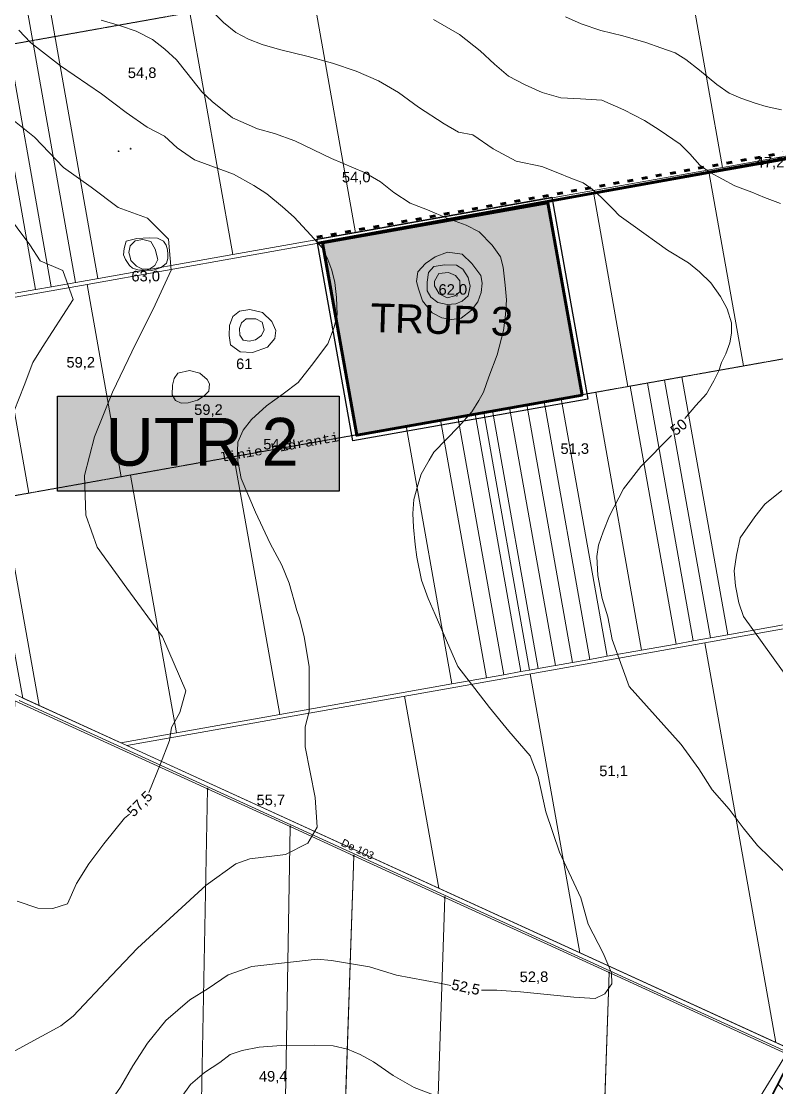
# Model space of a CAD drawing. Header units: metres. Extents: x 783184 to 1587399, y 282652 to 580595.
# Drawn here: x 785468 to 786258, y 288295 to 289409 of the extents above; entities that cross this region are included whole.
import ezdxf

# ---------------------------------------------------------------- set-up
doc = ezdxf.new("R2010")
doc.units = ezdxf.units.M
doc.header["$LTSCALE"] = 0.5
doc.linetypes.add('ACAD_ISO03W100', pattern=[30, 12, -18])
doc.linetypes.add('CACHE', pattern=[0.375, 0.25, -0.125])
doc.layers.get('0').update_dxf_attribs({"linetype": 'CONTINUOUS'})
doc.layers.add('cote de nivel', color=1, linetype='CONTINUOUS', lineweight=211)
for name, color, linetype in [('curbe  de nivelI', 7, 'CONTINUOUS'), ('Limita intravilan existent', 1, 'CONTINUOUS'), ('locuinte si functiuni complementare', 51, 'CONTINUOUS'), ('natura 2000', 7, 'CONTINUOUS'), ('proprietati extravilan', 7, 'CONTINUOUS'), ('strazi', 7, 'CONTINUOUS'), ('trupuri', 18, 'CONTINUOUS'), ('UTR-uri', 7, 'CONTINUOUS')]:
    doc.layers.add(name, color=color, linetype=linetype)
doc.styles.add('arial', font='arial.ttf')
doc.styles.add('COURIER', font='cour.ttf')
doc.styles.get("Standard").update_dxf_attribs({"font": 'arial.ttf'})
doc.styles.add('WMF-Arial0', font='arial.ttf')

# ---------------------------------------------------------------- blocks, each defined once
blk = doc.blocks.new('Pom')
at = {"color": 92, "linetype": 'Continuous', "ltscale": 0.3, "true_color": 0x00e000}
for points in [[(-251, 114), (-194, 105), (-124, 32), (-56, -9), (56, 9), (106, 57), (218, 105), (271, 115)], [(-22, -275), (-33, -219), (11, -129), (27, -51), (-28, 49), (-90, 80), (-173, 169), (-200, 215)], [(64, 257), (66, 210), (8, 128), (-19, 54), (19, -54), (76, -94), (144, -195), (133, -261)]]:
    blk.add_lwpolyline(points, dxfattribs=at)
blk.add_open_spline([(-54, -294), (-51, -291), (-45, -285), (-29, -279), (-22, -295), (-35, -323), (20, -299), (3, -282), (0, -272), (-10, -266), (-11, -253), (-1, -243), (6, -252), (16, -260), (2, -266), (16, -273), (16, -282), (25, -288), (17, -294), (19, -301), (15, -315), (30, -309), (36, -310), (38, -309), (38, -309), (38, -309), (38, -309), (70, -295), (82, -244), (134, -292), (124, -275), (165, -286), (138, -255), (218, -234), (184, -226), (176, -214), (160, -226), (154, -207), (163, -199), (174, -191), (186, -199), (197, -224), (197, -212), (205, -226), (206, -235), (233, -229), (220, -224), (226, -217), (209, -204), (205, -189), (183, -147), (224, -220), (236, -207), (239, -203), (261, -205), (240, -203), (242, -201), (246, -195), (248, -171), (224, -186), (224, -169), (235, -164), (248, -164), (257, -181), (260, -176), (268, -164), (258, -145), (274, -111), (297, -136), (325, -86), (294, -87), (287, -50), (323, -74), (346, 1), (313, -12), (313, -10), (314, -2), (299, 16), (289, -2), (278, -6), (267, 2), (295, 8), (302, 29), (325, 2), (291, 52), (309, 48), (307, 59), (278, 60), (288, 83), (330, 79), (296, 181), (261, 148), (248, 183), (233, 173), (225, 165), (231, 150), (224, 137), (219, 127), (213, 120), (207, 117), (199, 121), (195, 129), (187, 134), (183, 142), (183, 155), (194, 163), (205, 172), (220, 178), (224, 191), (241, 196), (229, 210), (177, 209), (212, 226), (198, 239), (147, 235), (176, 254), (173, 256), (173, 256), (151, 271), (129, 288), (81, 277), (106, 314), (29, 264), (54, 302), (27, 306), (-8, 347), (-19, 315), (-17, 302), (-15, 288), (-2, 272), (-14, 266), (-27, 266), (-23, 280), (-29, 291), (-23, 308), (-55, 316), (-41, 286), (-107, 317), (-86, 292), (-93, 290), (-95, 273), (-81, 268), (-73, 254), (-64, 244), (-57, 230), (-67, 219), (-74, 236), (-86, 240), (-91, 251), (-96, 260), (-105, 268), (-104, 286), (-115, 282), (-137, 289), (-115, 261), (-217, 283), (-119, 234), (-159, 232), (-175, 228), (-189, 260), (-207, 212), (-214, 191), (-218, 180), (-233, 168), (-243, 184), (-254, 178), (-270, 165), (-255, 163), (-262, 153), (-251, 122), (-284, 148), (-289, 107), (-302, 81), (-280, 70), (-260, 75), (-243, 88), (-229, 75), (-215, 70), (-223, 54), (-237, 58), (-251, 58), (-265, 50), (-279, 60), (-304, 72), (-322, 22), (-289, 26), (-270, -30), (-303, -16), (-303, -20), (-302, -47), (-239, -93), (-316, -102), (-222, -148), (-292, -167), (-196, -240), (-194, -194), (-175, -190), (-171, -208), (-172, -225), (-196, -236), (-191, -241), (-170, -258), (-115, -307), (-116, -258), (-102, -266), (-93, -271), (-93, -284), (-105, -301), (-70, -304), (-58, -296), (-54, -294)], degree=3, knots=[0, 0, 0, 0, 178.5211524, 362.21919421, 533.02717958, 736.66621823, 1270.56428216, 1417.79168682, 1545.66147989, 1699.13168977, 1860.20154349, 1997.10325036, 2118.66704419, 2262.02490187, 2344.16589974, 2522.70951161, 2590.34537186, 2725.90341086, 2812.48478341, 2882.29481433, 3028.18055148, 3206.17933221, 3293.67656337, 3293.67671353, 3293.67683613, 3293.67702168, 3293.67715768, 3293.67728029, 4428.49709856, 4637.75338867, 4671.68055504, 5044.76568912, 5129.65435614, 5927.85814334, 6084.71615774, 6247.88637059, 6420.32372534, 6612.60863466, 6752.21740184, 6899.41681547, 7091.35101034, 7347.54452278, 7366.90610096, 7468.27767261, 7659.03452035, 7849.65018848, 7918.46502153, 7918.46530906, 8224.26708987, 8418.88180822, 8683.2680687, 9400.34935669, 9400.349418, 9400.3496632, 9584.23024893, 9701.1960861, 9701.1961474, 9701.19646593, 9982.50115068, 10186.88538483, 10316.77328609, 10448.65689272, 10619.25067081, 10839.5866161, 10839.58689702, 10839.58717794, 11421.000734, 11672.23591734, 11859.00936916, 12417.19155653, 12542.1969831, 12912.15439287, 13084.15155017, 13778.53011143, 13863.80126527, 13863.80166255, 13863.80189997, 14169.94796102, 14391.88270387, 14531.73963291, 14540.20525485, 14914.18535715, 15063.73336196, 15222.00181406, 15644.90101011, 15671.53415826, 15671.53441834, 16112.38566443, 16251.99438002, 16423.82553702, 17515.48990696, 17610.05890731, 18087.62913981, 18165.07483285, 18261.87692782, 18533.63388693, 18674.5795254, 18865.25534204, 18953.55250539, 19028.04108547, 19116.36605348, 19286.52557582, 19364.95456773, 19473.46900518, 19644.2490137, 19812.36197923, 20018.17355018, 20219.56907519, 20403.23702942, 20591.58229681, 20591.58244697, 21158.98790929, 21334.46786937, 21334.46793067, 21937.62274617, 22057.66145515, 22057.66151645, 22057.66157776, 22057.66163906, 23125.94656701, 23270.0812403, 23464.85935535, 24043.52649731, 24246.00743274, 24246.00761665, 25149.50053727, 25292.29701888, 25418.17377703, 25661.12977688, 25907.28998393, 25996.4380508, 26139.79579138, 26281.81769116, 26441.02241246, 26624.90759825, 26920.47298051, 27016.78558633, 27570.17696872, 27666.83743522, 27666.83749652, 27877.61233392, 28081.46667307, 28210.217947, 28490.05276349, 28673.7508053, 28745.14887827, 28955.87971316, 29120.6678598, 29275.59135058, 29391.78406164, 29566.07325224, 29774.64513275, 29774.64535377, 30075.3234627, 30170.24718366, 30787.57397796, 31403.8957521, 31661.07287339, 31878.10211329, 32045.38989698, 32709.63598456, 32852.43246616, 33000.63649474, 33225.26422661, 33391.70446168, 33552.52162037, 33733.1264704, 33825.95549271, 33825.95561531, 34239.16830516, 34395.0245709, 34994.20617582, 35166.72346565, 35495.84452261, 35661.28807321, 36023.84561045, 36162.42278818, 36363.31379676, 36511.51777674, 36686.8736836, 36874.22176707, 37076.3801181, 37251.53806193, 37518.7138711, 38058.9272479, 38144.69274279, 38731.61773175, 38883.45831428, 38883.45852663, 38883.45872049, 39970.30898642, 40184.55489928, 41060.40542837, 41246.9914549, 42324.27343912, 42533.68689897, 42723.60885631, 42860.5372277, 43167.39072448, 43435.93096438, 43435.93102569, 43435.93108699, 44516.26687404, 44653.16858091, 44768.72004459, 44987.99903294, 45081.66113971, 45242.28126987, 45668.62031168, 45839.3124412, 45839.3124412, 45839.3124412, 45839.3124412], dxfattribs=at)

msp = doc.modelspace()

# ---------------------------------------------------------------- hatches: boundary and pattern name
at = {"layer": 'locuinte si functiuni complementare', "linetype": 'ByBlock', "lineweight": 30}
msp.add_hatch(color=51, dxfattribs=at).paths.add_polyline_path([(786018.25195, 289219.20637), (785783.01, 289177.366), (785818.64983, 288976.98559), (786053.89172, 289018.82581)])
at = {"layer": 'natura 2000', "lineweight": 25}
h = msp.add_hatch(dxfattribs=at)
h.set_pattern_fill('ANSI31', color=102, scale=10, angle=270, style=0)
h.set_pattern_definition([(315, (-16318.97, 0), (22.4506403, 22.4506403), [])])
h.paths.add_polyline_path([(787971.43976, 288224.93342), (787870.92594, 288237.44902), (787213.7892, 288101.85379), (786745.7958, 288206.64708), (786668.5349, 288218.38109), (786498.29379, 288265.38152), (786271.2923, 288323.04197), (786109.98482, 288008.90651), (786011.07464, 287649.67488), (784573.20977, 287759.96478), (783793.2636, 287674.8226), (783780.5041, 287539.58085), (783769.1915, 287420.7999), (783768.915, 287417.899), (783780.65865, 287417.08065), (784006.42075, 287399.88895), (784362.46725, 287372.79145), (784558.6099, 287357.8604), (784574.4166, 287314.6681), (784602.445, 287324.9255), (784608.837, 287292.78015), (784608.84, 287292.78), (784608.8385, 287292.77485), (784592.87005, 287235.34995), (784580.298, 287223.97965), (784537.63005, 287185.39), (784483.5, 287003.05), (784483.5044, 287002.6695), (784485.3, 286847.16), (784484.345, 286785.385), (784484.30705, 286782.92885), (784483.50035, 286730.74895), (784484.498, 286730.646), (784554.7285, 286727.893), (784624.959, 286725.14), (784607.348, 286536.688), (784594.68615, 286401.19575), (784630.1358, 286397.88295), (784732.8065, 286395.36555), (784881.1041, 286396.043), (785013.64045, 286398.0754), (785223.25535, 286397.2804), (785233.0977, 286397.2431), (785200.69495, 286316.8048), (785196.46505, 286306.30425), (785193.71015, 286296.7813), (785191.49905, 286284.20395), (785189.896, 286275.08545), (785195.1148, 286222.43885), (785216.92325, 286002.43975), (785226.00625, 285976.94425), (785237.41215, 285703.27295), (785215.48915, 285617.32065), (785213.1045, 285607.9712), (785213.62695, 285590.8152), (785219.04425, 285561.0071), (785224.6066, 285541.89315), (785228.0891, 285520.21455), (785228.66955, 285497.37455), (785225.9609, 285482.85765), (785217.2546, 285450.72685), (785208.7093, 285416.6519), (785256.1124, 285441.0508), (785305.5644, 285475.9564), (785345.4739, 285511.5708), (785379.334, 285544.5834), (785390.613, 285563.9601), (785403.5704, 285577.788), (785410.82955, 285575.2514), (785414.84, 285573.85), (785407.86, 285549.01), (785388.38, 285456.01), (785388.79, 285403.76), (785387.57, 285378.24), (785371.76, 285320.73), (785378.59, 285277.93), (785378.58445, 285277.8797), (785378.3169, 285275.45), (785374.13, 285237.43), (785364.02515, 285226.0708), (785361.16, 285222.85), (785318.61, 285165.73), (785250.92, 285102.55), (785218.20625, 285061.69895), (785211.12, 285052.85), (785200.18, 285017.21), (785195.72, 284956.45), (785205.04, 284911.08), (785231.39, 284849.51), (785267.46, 284830.88), (785310.6246, 284829.19255), (785323.48, 284828.69), (785361.17, 284827.47), (785383.88495, 284821.41885), (785388.16, 284820.28), (785396.89935, 284820.41775), (785406.548, 284820.56985), (785408.46, 284820.6), (785415.70655, 284824.73285), (785417.49, 284825.75), (785418.9786, 284826.5143), (785419.67885, 284826.8738), (785429.41, 284831.87), (785436.82, 284841.53), (785435.86, 284851.84), (785438.11, 284861.18), (785446.39, 284882.62), (785452.23, 284892.36), (785451.78, 284898.3), (785455.43, 284903.1), (785460.02, 284901.2), (785474.44, 284914.21), (785509.33, 284968.6), (785528.4, 284993.71), (785569.75, 285021.14), (785611.64, 285052.79), (785635.72, 285080.8), (785667.93, 285124.66), (785703.07, 285188.14), (785717.25, 285229.34), (785726.81, 285264.28), (785733.41, 285299.87), (785737.37, 285329.54), (785742.01, 285340.32), (785772.19, 285490.5), (785776.91, 285515.4), (785792.98, 285550.42), (785811.6, 285578.99), (785828.12, 285590.78), (785847.01, 285597.86), (785862.74, 285605.72), (785879.26, 285618.3), (785893.16, 285635.34), (785931.19, 285678.58), (785956.78083, 285703.42513), (785956.78083, 285728.90117), (785956.3378, 285755.94243), (785956.3378, 285782.30233), (785956.3378, 285808.97887), (785956.3378, 285835.46943), (785956.3378, 285861.50708), (785956.3378, 285914.69261), (785956.3378, 285940.92265), (785956.3378, 285968.12263), (785956.3378, 285994.48253), (785956.3378, 286020.92018), (785956.3378, 286047.80193), (785963.27309, 286067.28888), (785974.08936, 286082.32491), (785987.60423, 286095.56781), (786001.01528, 286108.70898), (786027.81541, 286134.96979), (786054.71665, 286161.32969), (786067.51777, 286174.84878), (786107.77153, 286214.21061), (786121.23046, 286227.37132), (786134.67762, 286240.32304), (786161.083, 286266.80456), (786174.31856, 286280.0783), (786187.84949, 286293.12759), (786214.40554, 286319.63177), (786224.95285, 286335.71719), (786231.02291, 286356.15679), (786237.11644, 286376.67542), (786248.21808, 286392.16558), (786259.15727, 286407.65014), (786277.77382, 286415.59803), (786301.12343, 286418.65695), (786322.03268, 286424.44291), (786340.3871, 286432.47818), (786357.52504, 286441.83528), (786374.40824, 286451.62125), (786389.37901, 286463.18597), (786403.27913, 286475.28215), (786427.11977, 286477.94908), (786474.44846, 286457.50181), (786524.02923, 286434.19361), (786706.25735, 286278.36607), (786742.29058, 286268.9264), (786766.19398, 286271.53321), (786798.71988, 286265.50837), (786823.53519, 286267.44264), (786841.52227, 286276.05746), (786859.36906, 286284.49112), (786872.63232, 286297.67347), (786884.45572, 286312.62977), (786894.31195, 286329.16478), (786904.03403, 286346.26342), (786913.5149, 286362.93783), (786927.81559, 286375.33193), (786941.95753, 286387.58843), (786957.92419, 286398.57433), (786975.21451, 286407.14226), (787010.90028, 286424.82576), (787046.11241, 286442.27456), (787081.81891, 286459.96834), (787098.49351, 286469.84809), (787113.98669, 286480.87093), (787129.95983, 286491.67653), (787145.49362, 286502.61119), (787161.26924, 286513.26609), (787177.72048, 286522.90135), (787197.49261, 286530.02359), (787240.97615, 286538.60395), (787285.92171, 286546.79151), (787305.52514, 286550.69377), (787330.7805, 286555.51135), (787350.31266, 286559.2372), (787416.66402, 286576.06845), (787436.82011, 286582.17986), (787454.33278, 286591.20912), (787470.33914, 286601.9578), (787481.51931, 286616.74638), (787489.93775, 286635.57301), (787498.15968, 286653.96017), (787510.66978, 286667.71246), (787526.85744, 286678.1364), (787546.57937, 286683.3561), (787610.39065, 286700.2447), (787631.22236, 286705.75812), (787649.37374, 286714.38417), (787662.00567, 286728.22704), (787682.9223, 286733.97774), (787706.82755, 286736.07874), (787732.42739, 286737.22583), (787759.12743, 286736.78575), (787791.70686, 286731.06151), (787826.29374, 286723.00708), (787848.917, 286726.97654), (787871.495, 286730.93806), (787895.49624, 286733.27313), (787943.61131, 286738.37132), (787967.69562, 286740.78174), (787993.35049, 286741.62293), (788016.23711, 286745.34126), (788038.96278, 286749.03344), (788044.75727, 286769.87912), (788064.47956, 286802.39051), (788074.53822, 286819.5889), (788084.15385, 286836.57005), (788093.20462, 286854.19408), (788100.63586, 286871.92265), (788114.84694, 286912.07458), (788121.66939, 286931.35073), (788128.68591, 286951.17517), (788137.48931, 286969.09499), (788148.82723, 286983.94227), (788161.31334, 286997.96471), (788175.32052, 287010.43203), (788189.8095, 287022.49615), (788205.96177, 287032.58543), (788238.3399, 287053.49711), (788254.55899, 287063.97234), (788270.44863, 287074.23479), (788302.81393, 287095.13818), (788335.17185, 287115.7554), (788351.26312, 287126.28365), (788382.16458, 287148.18744), (788396.86215, 287160.14093), (788423.3427, 287184.51357), (788461.23833, 287218.36213), (788508.4655, 287260.54567), (788536.65892, 287285.61979), (788578.13036, 287323.11876), (788609.15167, 287355.91481), (788641.9103, 287390.78685), (788691.41169, 287443.48179), (788742.76374, 287497.64556), (788763.39694, 287520.10218), (788821.52637, 287583.36866), (788847.57663, 287610.50772), (788859.58648, 287625.11131), (788868.85138, 287642.63835), (788876.44383, 287661.67802), (788881.41132, 287683.01026), (788886.25144, 287704.84832), (788888.78411, 287729.13127), (788881.18611, 287763.14728), (788867.95292, 287803.00873), (788854.82758, 287842.4931), (788841.75815, 287881.80931), (788844.99438, 287905.23388), (788850.66493, 287926.33753), (788861.83486, 287967.90784), (788868.796, 287986.79039), (788881.22857, 288001.2016), (788894.04054, 288011.2727), (788912.89056, 288022.18274), (788963.11557, 288051.25206), (788981.64049, 288060.41576), (789001.90114, 288065.66247), (789044.22543, 288076.62278), (789117.57115, 288082.8336), (789139.35354, 288088.32217), (789155.20484, 288098.81675), (789167.97153, 288112.68528), (789189.38841, 288143.82113), (789200.38113, 288159.68163), (789209.74941, 288176.70286), (789215.69895, 288194.34774), (789241.70121, 288276.75168), (789259.43824, 288331.20955), (789266.84965, 288348.10568), (789293.9974, 288409.99567), (789334.69908, 288502.78517), (789343.0373, 288521.07855), (789345.47951, 288544.65769), (789343.94736, 288573.11858), (789340.92367, 288602.59511), (789334.69169, 288635.23477), (789300.7204, 288722.12047), (789282.62625, 288765.99378), (789266.12887, 288809.0695), (789257.61158, 288842.26627), (789242.44514, 288960.85696), (789248.39, 288981.24), (789249.84, 289022.44), (789258.51, 289043.39), (789288.16, 289086.03), (789324.63, 289131.46), (789338.05, 289159.74), (789338.78, 289187.2), (789338.78, 289215.8), (789346.01, 289235.31), (789348.9, 289272.17), (789349.62, 289325.64), (789353.96, 289379.12), (789365.53, 289410.2), (789384.33, 289451.39), (789411.26, 289495.94), (789426.56, 289530.45), (789438.93, 289570.99), (789447.67, 289608.22), (789451.12, 289633.35), (789453.96, 289652), (789458.41, 289674.33), (789467.61, 289673.16), (789468.38, 289676.19), (789472.25, 289681.02), (789483.63, 289690.82), (789487.89, 289696.87), (789488.25, 289702.94), (789482.17, 289706.6), (789473.31, 289707.12), (789463.92, 289707.15), (789460.79, 289710.88), (789460.26, 289717.51), (789461.44, 289720.77), (789470.72, 289723.65), (789471.06, 289724.51), (789473.75, 289725.78), (789482.58, 289726.68), (789488.95, 289726.49), (789496.75, 289722.19), (789500.8, 289719.25), (789505.65, 289718.41), (789515.64, 289720.83), (789516.63, 289720.7), (789534.84, 289735.95), (789543.72, 289750.86), (789540.73, 289755.73), (789535.24, 289755.66), (789535.48, 289754.66), (789522.63, 289747.46), (789492.61, 289742.46), (789469.3, 289741.52), (789462.82, 289743.79), (789460.6, 289755.95), (789450.84, 289764.24), (789448.8, 289774.39), (789439.25, 289779.43), (789430.34, 289795), (789396.71, 289809.2), (789376.52, 289825.47), (789372.34, 289833.53), (789355.21, 289822.2), (789320.69, 289828.18), (789296.6, 289846.08), (789293.93, 289856.98), (789292.43, 289869.42), (789276.19, 289876.29), (789263.78, 289895.05), (789235.96, 289913.44), (789219.8, 289924.31), (789203.69, 289932.82), (789186.46, 289936.91), (789175.08, 289941.15), (789173.81, 289942.9), (789160.91, 289937.4), (789141.66, 289936.99), (789126.26, 289936.57), (789109.68, 289939.8), (789094.84, 289943.2), (789084.64, 289945.82), (789066.27, 289954.56), (789050.77, 289965.72), (789041.68, 289975.98), (789036.07, 289979.91), (789029.88, 289976.69), (789020.18, 289957.13), (789007.67, 289953.41), (788900.7, 289945.68), (788859.56, 289956.44), (788830.83, 289994.37), (788793.71, 290126.62), (788790.4, 290164.02), (788800.11, 290196.77), (788805.04, 290221.59), (788839, 290276.8), (788859.23, 290289.33), (788914.71, 290308.84), (788973.8, 290331.43), (789000.75, 290362.64), (789064.26, 290397.54), (789095.38, 290406.98), (789132.87, 290417.78), (789138.77, 290419.11), (789183.55, 290449.82), (789232.56, 290499.74), (789268.53, 290536.85), (789306.84, 290565.04), (789369.51, 290588.01), (789431.29, 290603.77), (789530.64, 290550.26), (789597.65, 290543.65), (789650.72, 290553.8), (789700.08, 290579.99), (789754.65, 290609.82), (789831.65, 290647.92), (789854.07, 290659.01), (789966.07, 290708.13), (789960.43, 290754.62), (789960.252, 290756.0861), (789730.27013, 290676.47043), (789635.76216, 290643.04491), (789539.67632, 290611.93699), (789482.13147, 290617.67015), (789416.60672, 290655.49288), (789371.40425, 290664.30841), (789305.64115, 290645.53751), (789226.38223, 290578.42344), (789150.94005, 290519.68364), (789049.11963, 290431.03086), (788949.89844, 290381.90644), (788843.68474, 290325.43199), (788766.42921, 290229.51185), (788757.06076, 290219.51855), (788756.46884, 290206.50765), (788735.1377, 290120.46199), (788784.89914, 289956.90062), (788795.18124, 289944.49775), (788795.92956, 289941.87846), (788804.2548, 289933.55322), (788863.72574, 289861.8179), (789135.24938, 289791.03919), (789203.63213, 289767.83208), (789152.75162, 289506.01901), (789066.6784, 289341.85856), (789020.74981, 289236.32196), (789053.31392, 288671.30223), (789043.5697, 288545.96977), (789113.16993, 288345.16866), (789096.35912, 288232.00216), (788999.37787, 288137.70606), (788906.84108, 288099.87546), (788715.85576, 288135.97036), (788454.15005, 288166.93943)])
at = {"layer": 'UTR-uri', "lineweight": 30}
msp.add_hatch(color=255, dxfattribs=at).paths.add_polyline_path([(785800.43913, 288917.99668), (785800.43913, 289017.49877), (785506.12675, 289017.49877), (785506.12675, 288917.99668)])

# ---------------------------------------------------------------- linework, layer by layer
at = {"layer": 'curbe  de nivelI', "color": 21, "lineweight": 5}
for points in [[(785664.74099, 289422.40749), (785679.42335, 289407.48415), (785692.61258, 289397.28655), (785705.55295, 289390.32232), (785719.98645, 289384.60174), (785738.1528, 289379.37854), (785768.01523, 289372.1656), (785793.39826, 289364.95267), (785818.28365, 289356.74484), (785841.35356, 289346.64911), (785862.25725, 289334.46172), (785883.4098, 289319.28967), (785910.28597, 289301.87913), (785924.96833, 289292.92516), (785939.89955, 289290.18921), (785961.30095, 289275.51462), (785985.43977, 289262.82977), (786012.19136, 289257.28244), (786028.86456, 289250.56697), (786042.30265, 289245.09506), (786055.49188, 289240.12061), (786064.69947, 289233.65385), (786074.40472, 289224.69985), (786086.59859, 289212.76122), (786092.81992, 289206.04571), (786107.75114, 289195.59939), (786143.58605, 289169.73227), (786165.23631, 289156.55003), (786176.9324, 289147.09857), (786188.76522, 289135.7298), (786198.96824, 289121.30392), (786205.68728, 289108.37036), (786210.16663, 289093.94449), (786210.41548, 289083.00074), (786208.67349, 289073.05185), (786204.44301, 289061.61065), (786199.71481, 289052.65664), (786196.9774, 289043.70264), (786192.00034, 289033.50503), (786184.25652, 289019.9394), (786173.05808, 289007.75201), (786161.61084, 288994.07231)], [(785551.71058, 289410.18201), (785571.99359, 289404.05317), (785588.26716, 289398.63151), (785605.2483, 289389.67398), (785618.33635, 289379.83616), (785630.60054, 289368.52139), (785641.21374, 289354.84936), (785656.77975, 289335.04854), (785667.86463, 289324.91239), (785689.09108, 289308.17595), (785715.27029, 289296.62544), (785732.72311, 289291.67527), (785754.18537, 289283.89636), (785792.5432, 289265.6298), (785826.74134, 289251.01491), (785843.72248, 289241.35021), (785857.63755, 289230.03543), (785874.61869, 289218.95638), (785892.77907, 289211.88464), (785913.88011, 289203.05289), (785933.21975, 289195.98115), (785946.66313, 289188.90942), (785960.34239, 289175.00167), (785968.83296, 289162.97976), (785971.89896, 289152.13643), (785974.02165, 289133.27847), (785975.2009, 289117.95641), (785974.25746, 289102.16287), (785972.13483, 289085.89787), (785965.52048, 289060.52211), (785956.7941, 289037.42114), (785951.13372, 289021.6276), (785946.18084, 289012.6701), (785938.86953, 289001.1196), (785925.42614, 288985.79751), (785899.22871, 288958.8047), (785894.2759, 288950.55434), (785886.25702, 288935.7037), (785882.71927, 288924.38896), (785878.47401, 288909.53831), (785877.29476, 288894.92339), (785878.23814, 288880.54423), (785879.88908, 288862.39345), (785881.52864, 288849.27244), (785886.48146, 288825.22854), (785893.32109, 288805.89917), (785900.6324, 288789.39845), (785924.34014, 288734.87572), (785957.56424, 288692.18164)], [(785899.08121, 289410.63145), (785926.28889, 289394.88793), (785947.56982, 289377.87033), (785962.84434, 289364.03513), (785977.16417, 289351.63116), (785994.8253, 289342.56669), (786012.48648, 289334.45641), (786032.05693, 289328.7315), (786052.58201, 289327.77735), (786075.01647, 289326.34613), (786097.92822, 289316.32752), (786119.40799, 289305.35478), (786134.68251, 289295.33618), (786156.63962, 289280.54681), (786166.66346, 289270.52824), (786177.1647, 289258.60132), (786188.14323, 289250.96813), (786213.91899, 289237.13293), (786231.58012, 289230.45384), (786244.94531, 289224.72892), (786261.65181, 289218.52695)], [(786036.74862, 289413.53538), (786053.33191, 289406.14406), (786073.66298, 289399.10405), (786096.7451, 289393.72856), (786120.72367, 289386.78514), (786136.63465, 289381.18568), (786151.42515, 289375.81015), (786162.63008, 289369.09074), (786176.97242, 289357.89174), (786195.12435, 289342.66107), (786207.89798, 289333.92588), (786220.22339, 289328.55034), (786235.0139, 289323.17481), (786246.44291, 289319.81511), (786262.57804, 289316.45541)], [(785465.80453, 289399.59056), (785477.92575, 289386.83812), (785509.18568, 289362.28973), (785552.03679, 289333.18861), (785577.87406, 289313.74118), (785599.88364, 289298.43829), (785618.06546, 289288.87397), (785631.14357, 289276.75917), (785649.3254, 289264.00676), (785670.05902, 289256.3553), (785690.15469, 289249.34145), (785711.20731, 289237.22665), (785724.92343, 289228.61879), (785741.19135, 289215.22874), (785753.51562, 289204.14154), (785770.74049, 289185.33171), (785782.54271, 289172.26048), (785788.60331, 289160.14568), (785792.75007, 289148.98731), (785795.93982, 289135.91608), (785797.53472, 289120.29437), (785798.17267, 289102.7598), (785795.30187, 289089.36974), (785788.60331, 289071.83517), (785771.37844, 289049.19965), (785757.66233, 289031.66504), (785741.88313, 289019.69127), (785724.33925, 289007.25764), (785708.70929, 288992.91116), (785700.09688, 288981.75279), (785694.67422, 288969.3192), (785694.35522, 288959.75488), (785694.67422, 288949.87177), (785698.18298, 288931.38072), (785713.17499, 288896.31158), (785728.48601, 288863.47409), (785740.3738, 288840.92662), (785748.34831, 288822.11679), (785756.32277, 288793.42385), (785758.84503, 288785.40518)], [(785445.22673, 289317.19572), (785482.27636, 289287.90331), (785512.485, 289256.06654)], [(785460.98386, 289002.0064), (785471.16199, 289028.30658), (785480.34708, 289052.62182), (785490.02868, 289068.00493), (785522.42464, 289118.24245), (785511.63934, 289148.67897), (785488.16545, 289158.82447), (785477.38016, 289175.31089), (785396.47134, 289283.14442)], [(785512.485, 289256.06654), (785541.40038, 289235.66648), (785569.46533, 289214.41639), (785600.08163, 289203.36635), (785622.19344, 289181.26624), (785624.7448, 289148.96614), (785606.03482, 289108.16597), (785587.81564, 289072.45621), (785563.70701, 289021.58708), (785544.95583, 288974.73397), (785534.24089, 288934.57414), (785535.58026, 288893.07567), (785547.63458, 288859.60915), (785578.44007, 288816.77202), (785615.94239, 288765.90289), (785640.05101, 288709.67915), (785634.00624, 288687.04581), (785625.24956, 288671.38426)], [(785575.77092, 289171.42617), (785577.80669, 289179.25215), (785589.08189, 289182.0695), (785601.92306, 289182.53907), (785610.53604, 289182.38254), (785616.9566, 289179.25215), (785619.77538, 289175.02612), (785621.18479, 289170.33053), (785621.34139, 289165.79147), (785621.34139, 289161.25238), (785619.93198, 289156.40028), (785614.45103, 289151.70468), (785608.34362, 289149.5134), (785604.74184, 289148.7308), (785597.06847, 289148.88733), (785590.17805, 289149.35687), (785584.5405, 289151.07858), (785581.25192, 289153.89596), (785577.33688, 289160.15674), (785575.14451, 289164.85233), (785575.77092, 289171.42617)], [(785582.1421, 289162.4933), (785580.77262, 289167.51207), (785582.1421, 289174.17338), (785587.43732, 289179.48769), (785595.38017, 289180.9477), (785603.68821, 289178.7577), (785608.07045, 289170.81888), (785610.8094, 289160.23382), (785607.70527, 289153.84629), (785602.59262, 289150.37874), (785595.1063, 289149.92248), (785588.53287, 289153.02502), (785582.87246, 289159.1388), (785582.1421, 289162.4933)], [(785881.22359, 289136.91884), (785882.48617, 289147.19443), (785890.78298, 289155.84755), (785900.70306, 289162.69794), (785913.50901, 289167.74561), (785928.84008, 289165.58232), (785938.94056, 289155.84755), (785948.31955, 289143.22842), (785949.76248, 289135.47665), (785948.86065, 289125.56159), (785945.25334, 289115.82681), (785938.76021, 289106.99342), (785927.75789, 289098.70083), (785918.19855, 289097.25864), (785907.55698, 289099.06139), (785897.63685, 289104.4696), (785887.53641, 289116.90847), (785883.38801, 289129.34735), (785881.22359, 289136.91884)], [(785892.22591, 289136.55828), (785893.84919, 289146.65361), (785899.26018, 289152.78291), (785910.98389, 289154.58564), (785922.88805, 289154.2251), (785929.74192, 289150.07881), (785935.33325, 289141.42566), (785937.13688, 289132.05145), (785935.33325, 289121.95611), (785928.84008, 289116.54791), (785922.16656, 289113.84381), (785913.14831, 289113.12271), (785903.40858, 289115.10572), (785896.19396, 289120.6942), (785892.40626, 289127.36434), (785892.22591, 289136.55828)], [(785899.98162, 289137.27937), (785904.49076, 289145.57196), (785914.5912, 289146.65361), (785921.80586, 289143.40867), (785926.49536, 289137.82019), (785926.31496, 289126.28269), (785921.26472, 289121.95611), (785913.14831, 289120.15339), (785905.03186, 289124.1194), (785900.16197, 289132.41198), (785899.98162, 289137.27937)], [(785685.79246, 289091.07333), (785689.27083, 289100.48059), (785696.22758, 289106.20677), (785707.07193, 289107.84282), (785720.37157, 289104.57072), (785729.98822, 289095.36796), (785734.28506, 289085.96069), (785733.26198, 289077.57593), (785725.69144, 289068.37319), (785709.73184, 289062.85151), (785697.04599, 289063.66955), (785687.02011, 289070.82725), (785685.38323, 289080.64353), (785685.79246, 289091.07333)], [(785696.7842, 289081.17772), (785696.31204, 289087.94219), (785698.35815, 289094.07741), (785703.39474, 289098.01023), (785713.46794, 289098.01023), (785720.07848, 289094.70665), (785721.96718, 289086.52636), (785719.1341, 289080.70577), (785712.83837, 289076.301), (785706.38523, 289074.72786), (785700.24685, 289075.67173), (785696.7842, 289081.17772)], [(785626.08089, 289018.81622), (785626.22535, 289028.92415), (785628.10353, 289035.71088), (785631.71532, 289041.19803), (785644.13994, 289044.08599), (785654.8309, 289041.19803), (785662.48789, 289034.70009), (785665.08841, 289030.22373), (785664.22155, 289022.715), (785659.45397, 289017.51664), (785652.37485, 289013.3291), (785642.55075, 289010.2967), (785635.47159, 289010.15232), (785629.40374, 289012.8959), (785626.08089, 289018.81622)], [(786147.67505, 288976.41302), (786115.54665, 288943.94718), (786097.38037, 288920.56734), (786082.69801, 288892.21302), (786076.22776, 288875.79736), (786071.25071, 288861.6202), (786069.50872, 288849.93028), (786070.50414, 288830.0325), (786075.23919, 288806.01679), (786081.21166, 288786.86522)], [(786262.77866, 288918.94597), (786245.11747, 288904.63369), (786234.61629, 288891.27558), (786219.34177, 288869.33006), (786215.52312, 288851.20117), (786213.13652, 288834.9806), (786214.56849, 288819.23709), (786217.90979, 288801.58529), (786222.68307, 288787.273)], [(785437.92377, 288335.15148), (785447.56048, 288332.35513), (785462.32645, 288334.064), (785489.90149, 288348.95466), (785509.68529, 288359.63802), (785522.54201, 288369.7718), (785562.70881, 288412.24471), (785589.73899, 288440.82677), (785661.37819, 288506.76653), (785692.35753, 288528.99679), (785707.05287, 288534.1574), (785744.38705, 288538.52407), (785767.82015, 288550.43313), (785777.35229, 288567.10583), (785775.36639, 288598.06946), (785765.04123, 288651.07873), (785765.04123, 288672.1181), (785769.01292, 288687.99689), (785769.01292, 288734.56087), (785763.84971, 288766.3184), (785758.84503, 288785.40518)], [(786157.76909, 288653.47869), (786103.22636, 288714.21867), (786085.67022, 288763.35091), (786081.21166, 288786.86522)], [(786222.68307, 288787.273), (786263.55351, 288730.31553), (786276.15237, 288707.65221), (786299.52693, 288687.20989)], [(785957.56424, 288692.18164), (785977.65747, 288667.52476), (786000.03352, 288641.6022), (786008.17025, 288619.74589), (786016.30697, 288583.14925), (786030.54623, 288540.96151), (786052.96503, 288493.48366), (786060.59321, 288466.03622), (786076.35811, 288435.53905), (786085.00339, 288415.20759), (786085.41874, 288403.5594), (786077.98642, 288393.03566), (786067.95282, 288388.20711), (786045.61304, 288389.6721), (785990.04208, 288395.41986), (785965.2032, 288396.98123), (785948.95643, 288396.98123)], [(785601.39565, 288603.32583), (785613.87291, 288633.34773), (785623.11528, 288657.82709), (785625.24956, 288671.38426)], [(786319.52762, 288471.73778), (786293.39558, 288492.3578), (786263.24909, 288522.87748), (786237.46095, 288548.13704), (786222.33185, 288566.52323), (786207.85058, 288586.17725), (786189.97079, 288606.28179), (786176.04518, 288628.10463), (786157.76909, 288653.47869)], [(785463.97495, 288490.07219), (785485.69452, 288482.68218), (785501.40661, 288482.2203), (785516.65653, 288487.30094), (785525.89891, 288508.54718), (785538.83827, 288528.8697), (785554.55035, 288549.65406), (785575.97909, 288576.53706), (785581.52454, 288580.69395)], [(785917.21397, 288401.82179), (785905.18511, 288404.32002), (785860.29171, 288412.75917), (785832.01602, 288421.34687), (785792.42827, 288427.99594), (785777.44507, 288429.4935), (785709.02156, 288421.7561), (785684.4902, 288413.0021), (785663.51362, 288398.77527), (785644.53485, 288386.79476), (785619.31308, 288365.32975), (785600.30227, 288341.78677), (785584.81957, 288318.07541), (785571.83412, 288295.8616), (785550.33178, 288264.80792), (785536.59714, 288244.09167), (785527.3575, 288232.85995), (785501.06093, 288216.81872), (785487.07654, 288205.83663), (785476.58828, 288198.84799), (785462.85364, 288198.34882)], [(785635.33231, 288284.89948), (785645.00868, 288298.54316), (785659.55801, 288310.88266), (785675.8005, 288321.41764), (785686.68649, 288329.88019), (785699.12754, 288334.0251), (785716.7524, 288337.30647), (785739.98667, 288339.0308), (785774.19964, 288339.54889), (785794.07081, 288338.68538), (785809.27655, 288335.23127), (785822.23598, 288329.87742), (785836.23222, 288322.27843), (785856.8568, 288307.91389), (785878.80147, 288295.30643), (785903.51083, 288285.98038)]]:
    msp.add_lwpolyline(points, dxfattribs=at)
at = {"layer": 'Limita intravilan existent', "color": 0, "lineweight": 25}
msp.add_lwpolyline([(785777.21169, 289181.41318), (786022.57818, 289225.05431), (786060.05231, 289014.36082), (785814.68582, 288970.71969)], close=True, dxfattribs=at)
at = {"layer": 'Limita intravilan existent', "color": 1, "lineweight": 211}
msp.add_lwpolyline([(785783.01, 289177.366), (786018.531, 289219.256), (786054.254, 289018.408), (785818.733, 288976.518), (785783.01, 289177.366)], close=True, dxfattribs=at)
at = {"layer": 'natura 2000', "color": 102, "lineweight": 35, "flags": 128}
msp.add_lwpolyline([(786109.98482, 288008.90651), (786271.2923, 288323.04197), (786498.29379, 288265.38152)], dxfattribs=at)
at = {"layer": 'proprietati extravilan', "color": 0, "linetype": 'CACHE', "lineweight": 5}
for p, q in [((785203.97419, 289339.57093), (786529.77347, 289575.61225)), ((785404.41265, 288903.3092), (786712.22113, 289135.91655))]:
    msp.add_line(p, q, dxfattribs=at)
at = {"layer": 'proprietati extravilan', "color": 0, "linetype": 'Continuous', "lineweight": 5}
for p, q in [((785425.46333, 289548.00575), (785499.54433, 289131.49371)), ((785450.96746, 289553.00222), (785525.12782, 289136.044)), ((785474.13073, 289557.54009), (785548.36316, 289140.17665)), ((785409.20978, 289544.82154), (785483.2402, 289128.59385)), ((786156.11287, 289509.08684), (786201.07916, 289256.26898)), ((785772.54445, 289440.79748), (785817.49906, 289188.04527)), ((785644.36014, 289417.97593), (785689.31085, 289165.24566)), ((786187.05828, 289249.71245), (786380.08886, 289284.04494)), ((786392.8692, 289290.38084), (786201.07916, 289256.26898)), ((786201.07916, 289256.26898), (786009.28911, 289222.15712)), ((786066.41171, 289228.2542), (786187.05828, 289249.71245)), ((786187.05828, 289249.71245), (786222.78117, 289048.86455)), ((786018.16883, 289219.6737), (786066.41171, 289228.2542)), ((786066.41171, 289228.2542), (786102.1346, 289027.40631)), ((785782.66483, 289177.78686), (786018.16883, 289219.6737)), ((786009.28911, 289222.15712), (785817.49906, 289188.04527)), ((786018.16883, 289219.6737), (786053.89172, 289018.82581)), ((785817.49906, 289188.04527), (785689.31085, 289165.24566)), ((785537.01999, 289134.09637), (785782.66483, 289177.78686)), ((785782.66483, 289177.78686), (785818.38772, 288976.93897)), ((785689.31085, 289165.24566), (785548.92436, 289140.27646)), ((785525.34442, 289136.08252), (785499.72155, 289131.52523)), ((785548.92436, 289140.27646), (785525.34442, 289136.08252)), ((785483.37804, 289128.61837), (785308.56448, 289097.52595)), ((785440.53424, 289116.93537), (785537.01999, 289134.09637)), ((785499.72155, 289131.52523), (785483.37804, 289128.61837)), ((785537.01999, 289134.09637), (785572.74288, 288933.24848)), ((785440.53424, 289116.93537), (785476.25712, 288916.08748)), ((786158.42123, 289037.41747), (786206.32317, 288768.09423)), ((786102.1346, 289027.40631), (786104.42859, 289027.81432)), ((786104.42859, 289027.81432), (786152.33054, 288758.49108)), ((786122.42614, 289031.01537), (786170.32808, 288761.69213)), ((786140.42369, 289034.21642), (786188.32563, 288764.89318)), ((786032.43841, 289015.01011), (786080.34035, 288745.68688)), ((786068.4335, 289021.41222), (786116.33544, 288752.08898)), ((785960.44822, 289002.20591), (786008.35017, 288732.88267)), ((785978.44577, 289005.40696), (786026.34771, 288736.08372)), ((785996.44332, 289008.60801), (786044.34526, 288739.28477)), ((786014.44086, 289011.80906), (786062.3428, 288742.48582)), ((785906.45558, 288992.60276), (785954.35753, 288723.27952)), ((785924.45313, 288995.80381), (785972.35507, 288726.48057)), ((785942.45068, 288999.00486), (785990.35262, 288729.68162)), ((785951.44945, 289000.60538), (785999.35139, 288731.28215)), ((785870.38173, 288986.18665), (785918.28367, 288716.86341)), ((785690.41611, 288954.17789), (785738.31805, 288684.85465)), ((785572.74288, 288933.24848), (785582.43083, 288934.97158)), ((785582.43083, 288934.97158), (785630.33277, 288665.64834)), ((785448.42394, 288911.13706), (785486.98112, 288694.3537)), ((786182.31947, 288759.76215), (786534.09658, 288822.32937)), ((786314.27892, 288787.29528), (786206.32317, 288768.09423)), ((786206.32317, 288768.09423), (786188.32563, 288764.89318)), ((785458.01959, 288767.11319), (785470.06244, 288702.09223)), ((786002.63937, 288727.80417), (786182.31947, 288759.76215)), ((786152.33054, 288758.49108), (786116.33544, 288752.08898)), ((786170.32808, 288761.69213), (786152.33054, 288758.49108)), ((786188.32563, 288764.89318), (786170.32808, 288761.69213)), ((786256.56029, 288342.35153), (786182.31947, 288759.76215)), ((786080.34035, 288745.68688), (786062.3428, 288742.48582)), ((786116.33544, 288752.08898), (786080.34035, 288745.68688)), ((786026.34771, 288736.08372), (786008.35017, 288732.88267)), ((786044.34526, 288739.28477), (786026.34771, 288736.08372)), ((786062.3428, 288742.48582), (786044.34526, 288739.28477)), ((785873.24509, 288704.79005), (786002.63937, 288727.80417)), ((785954.35753, 288723.27952), (785918.28367, 288716.86341)), ((785972.35507, 288726.48057), (785954.35753, 288723.27952)), ((785990.35262, 288729.68162), (785972.35507, 288726.48057)), ((785999.35139, 288731.28215), (785990.35262, 288729.68162)), ((786008.35017, 288732.88267), (785999.35139, 288731.28215)), ((786051.81774, 288435.99988), (786000.00078, 288727.33487)), ((785918.28367, 288716.86341), (785738.31805, 288684.85465)), ((785572.3041, 288655.32734), (785470.06244, 288702.09223)), ((785578.69959, 288652.40207), (785873.24509, 288704.79005)), ((785904.41925, 288503.41931), (785868.7457, 288703.98979)), ((786272.68732, 288330.57653), (785466.2086, 288699.4564)), ((785738.31805, 288684.85465), (785630.33277, 288665.64834)), ((785630.33277, 288665.64834), (785572.3041, 288655.32734)), ((786274.65693, 288334.0742), (785578.69959, 288652.40207))]:
    msp.add_line(p, q, dxfattribs=at)
at = {"layer": 'proprietati extravilan', "color": 0, "lineweight": 5}
msp.add_line((785455.99721, 288708.52561), (786272.90244, 288334.8767), dxfattribs=at)
for points in [[(785461.73478, 288699.30342), (785662.89101, 288607.29543), (785655.96937, 288245.21324), (785448.81205, 288249.41839), (785461.73478, 288699.30342)], [(785662.89101, 288607.29543), (785749.28282, 288567.78019), (785743.65131, 288243.43336), (785655.96937, 288245.21324), (785662.89101, 288607.29543)], [(785749.28282, 288567.78019), (785815.58976, 288537.45169), (785805.77912, 288242.17221), (785743.65131, 288243.43336), (785749.28282, 288567.78019)], [(785815.58976, 288537.45169), (785910.72545, 288493.93704), (785894.16472, 287996.65627), (785797.68129, 287998.4445), (785815.58976, 288537.45169)], [(785910.72545, 288493.93704), (786082.3432, 288415.43982), (786068.03485, 287993.43375), (785894.16472, 287996.65627), (785910.72545, 288493.93704)], [(786082.3432, 288415.43982), (786267.89457, 288330.56943), (786233.85955, 288275.41122), (786159.05428, 288135.49036), (786146.94153, 288107.08443), (786071.93538, 288108.4746), (786082.3432, 288415.43982)]]:
    msp.add_lwpolyline(points, dxfattribs=at)
for centre in [(785662.89101, 288607.29543), (785749.28282, 288567.78019), (785815.58976, 288537.45169), (785910.72545, 288493.93704), (786082.3432, 288415.43982)]:
    msp.add_circle(centre, 0.5, dxfattribs=at)
at = {"layer": 'strazi', "linetype": 'ACAD_ISO03W100', "lineweight": 80}
msp.add_lwpolyline([(786817.71096, 289369.18739), (786358.65659, 289288.41805), (785773.25977, 289182.54155)], dxfattribs=at)
at = {"layer": 'strazi', "lineweight": 80}
msp.add_lwpolyline([(786822.21809, 289363.88824), (786359.6963, 289282.50882), (785778.07326, 289177.2105)], dxfattribs=at)
at = {"layer": 'UTR-uri', "color": 0, "lineweight": 30}
msp.add_lwpolyline([(785506.12675, 289017.49877), (785800.43913, 289017.49877), (785800.43913, 288917.99668), (785506.12675, 288917.99668), (785506.12675, 289017.49877)], dxfattribs=at)

# ---------------------------------------------------------------- block references
at = {"layer": 'proprietati extravilan', "color": 0, "lineweight": 5, "xscale": 0.0007499999939383435, "yscale": 0.0007499999939383435, "zscale": 0.0007499999939383435, "rotation": 324.8305772554623}
for p in [(785569.89017, 289273.17852), (785582.53405, 289275.65801)]:
    msp.add_blockref('Pom', p, dxfattribs=at)

# ---------------------------------------------------------------- texts
at = {"layer": 'cote de nivel', "color": 32, "lineweight": 30, "style": 'arial'}
for s, rotation, p in [('54,8', 0.34675574, (785579.6641, 289349.51149)), ('47,2', 0.34675574, (786235.57909, 289256.08847)), ('54,0', 0.34675574, (785803.31161, 289240.54394)), ('63,0', 0.34675574, (785583.37657, 289137.12902)), ('62,0', 0.34675574, (785904.27296, 289123.2074)), ('59,2', 0.34675574, (785515.49191, 289047.11723)), ('61', 0.34675574, (785692.76051, 289045.58543)), ('59,2', 0.34675574, (785648.94946, 288997.67848)), ('50', 38.55657994, (786151.91719, 288975.41439)), ('54,8', 0.34675574, (785721.15619, 288961.65315)), ('51,3', 0.34675574, (786031.63819, 288956.94756)), ('51,1', 0.34675574, (786072.17032, 288620.43319)), ('57,5', 45.75283076, (785585.55893, 288577.07273)), ('55,7', 0.34675574, (785714.09959, 288590.10041)), ('52,8', 0.34675574, (785989.02562, 288405.39335)), ('52,5', 348.20119095, (785916.92725, 288397.8258)), ('49,4', 0.34675574, (785716.54773, 288301.4538))]:
    msp.add_text(s, height=11, rotation=rotation, dxfattribs=at).set_placement(p)
at = {"layer": 'proprietati extravilan', "color": 0, "linetype": 'Continuous', "lineweight": 5, "style": 'COURIER'}
msp.add_text('linie hidranti', height=9, rotation=10.08522011, dxfattribs=at).set_placement((785676.62243, 288948.46469))
at = {"layer": 'proprietati extravilan', "color": 0, "lineweight": 5}
msp.add_text('De 103', height=8, rotation=335.42100016, dxfattribs=at).set_placement((785801.69445, 288548.18215))
at = {"layer": 'trupuri', "color": 0, "lineweight": 30}
msp.add_text('TRUP 3', height=30, rotation=358.42, dxfattribs=at).set_placement((785832.82298, 289084.34438))
at = {"layer": 'UTR-uri', "color": 200, "linetype": 'ByBlock', "lineweight": 25, "style": 'WMF-Arial0'}
msp.add_text('UTR 2', height=50.0143, dxfattribs=at).set_placement((785556.29422, 288944.67557, -0.18698))

doc.saveas('drawing.dxf')
